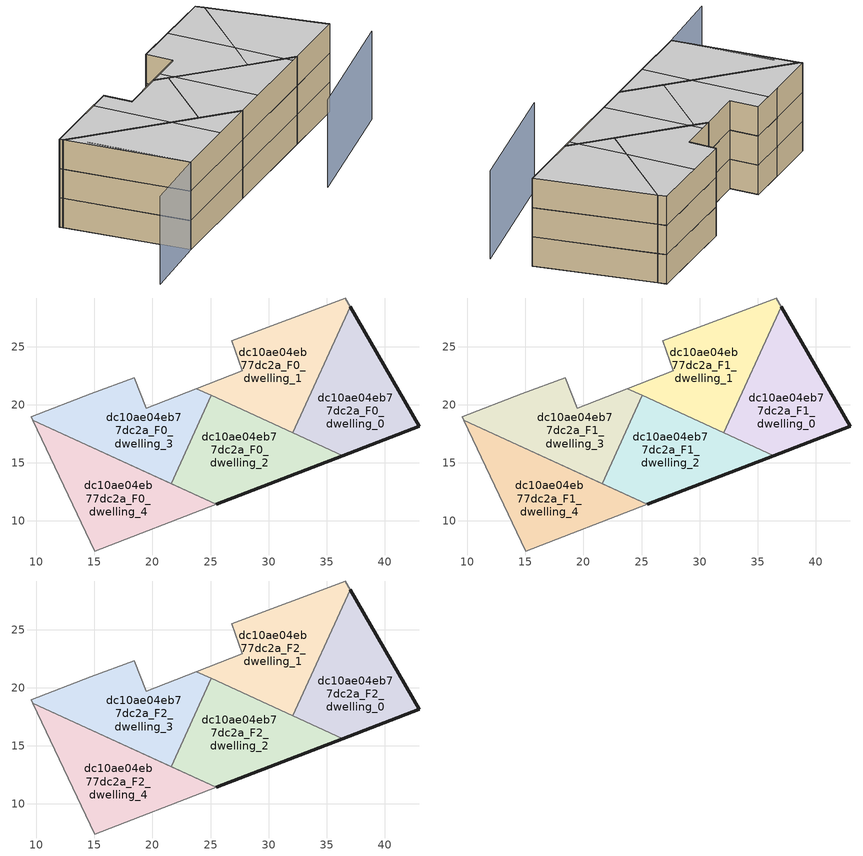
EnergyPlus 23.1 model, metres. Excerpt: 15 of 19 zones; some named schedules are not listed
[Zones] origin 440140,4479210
dc10ae04eb77dc2a_F0_dwelling_0
 floor ground (EU_floor_Construction): 42.99,18.17 37.05,28.45 32.09,17.6 36.39,15.63 z0
 wall outside (EU_wall_Construction): 37.05,28.45 42.99,18.17 36.39,15.63 z0:3
 wall to dc10ae04eb77dc2a_F0_dwelling_1 (EU_wall_Construction): 32.09,17.6 37.05,28.45 z0:3
 wall to dc10ae04eb77dc2a_F0_dwelling_2 (EU_wall_Construction): 36.39,15.63 32.09,17.6 z0:3
dc10ae04eb77dc2a_F0_dwelling_1
 floor ground (EU_floor_Construction): 32.09,17.6 37.05,28.45 36.62,29.2 26.82,25.52 27.74,22.93 23.79,21.39 z0
 wall adiabatic (EU_wall_Construction): 25.08,20.81 23.79,21.39 27.74,22.93 26.82,25.52 36.62,29.2 37.05,28.45 z0:3
 wall to dc10ae04eb77dc2a_F0_dwelling_2 (EU_wall_Construction): 32.09,17.6 25.08,20.81 z0:3
dc10ae04eb77dc2a_F0_dwelling_2
 floor ground (EU_floor_Construction): 36.39,15.63 25.08,20.81 21.61,13.22 25.49,11.44 z0
 wall outside (EU_wall_Construction): 36.39,15.63 25.49,11.44 z0:3
 wall adiabatic (EU_wall_Construction): 25.49,11.44 21.61,13.22 z0:3
 wall to dc10ae04eb77dc2a_F0_dwelling_3 (EU_wall_Construction): 21.61,13.22 25.08,20.81 z0:3
dc10ae04eb77dc2a_F0_dwelling_3
 floor ground (EU_floor_Construction): 21.61,13.22 25.08,20.81 23.79,21.39 19.47,19.71 18.43,22.35 14.68,20.94 9.54,18.96 9.68,18.67 z0
 wall adiabatic (EU_wall_Construction): 21.61,13.22 9.68,18.67 9.54,18.96 14.68,20.94 18.43,22.35 19.47,19.71 23.79,21.39 25.08,20.81 z0:3
dc10ae04eb77dc2a_F0_dwelling_4
 floor ground (EU_floor_Construction): 25.49,11.44 9.68,18.67 15.02,7.42 z0
 wall adiabatic (EU_wall_Construction): 25.49,11.44 15.02,7.42 9.68,18.67 25.49,11.44 z0:3
dc10ae04eb77dc2a_F1_dwelling_0
 floor to dc10ae04eb77dc2a_F0_dwelling_0 (EU_floor_Construction): 42.99,18.17 37.05,28.45 32.09,17.6 36.39,15.63 z3
 wall outside (EU_wall_Construction): 37.05,28.45 42.99,18.17 36.39,15.63 z3:6
 wall to dc10ae04eb77dc2a_F1_dwelling_1 (EU_wall_Construction): 32.09,17.6 37.05,28.45 z3:6
 wall to dc10ae04eb77dc2a_F1_dwelling_2 (EU_wall_Construction): 36.39,15.63 32.09,17.6 z3:6
dc10ae04eb77dc2a_F1_dwelling_1
 floor to dc10ae04eb77dc2a_F0_dwelling_1 (EU_floor_Construction): 32.09,17.6 37.05,28.45 36.62,29.2 26.82,25.52 27.74,22.93 23.79,21.39 z3
 wall adiabatic (EU_wall_Construction): 25.08,20.81 23.79,21.39 27.74,22.93 26.82,25.52 36.62,29.2 37.05,28.45 z3:6
 wall to dc10ae04eb77dc2a_F1_dwelling_2 (EU_wall_Construction): 32.09,17.6 25.08,20.81 z3:6
dc10ae04eb77dc2a_F1_dwelling_2
 floor to dc10ae04eb77dc2a_F0_dwelling_2 (EU_floor_Construction): 36.39,15.63 25.08,20.81 21.61,13.22 25.49,11.44 z3
 wall outside (EU_wall_Construction): 36.39,15.63 25.49,11.44 z3:6
 wall adiabatic (EU_wall_Construction): 25.49,11.44 21.61,13.22 z3:6
 wall to dc10ae04eb77dc2a_F1_dwelling_3 (EU_wall_Construction): 21.61,13.22 25.08,20.81 z3:6
dc10ae04eb77dc2a_F1_dwelling_3
 floor to dc10ae04eb77dc2a_F0_dwelling_3 (EU_floor_Construction): 21.61,13.22 25.08,20.81 23.79,21.39 19.47,19.71 18.43,22.35 14.68,20.94 9.54,18.96 9.68,18.67 z3
 wall adiabatic (EU_wall_Construction): 21.61,13.22 9.68,18.67 9.54,18.96 14.68,20.94 18.43,22.35 19.47,19.71 23.79,21.39 25.08,20.81 z3:6
dc10ae04eb77dc2a_F1_dwelling_4
 floor to dc10ae04eb77dc2a_F0_dwelling_4 (EU_floor_Construction): 25.49,11.44 9.68,18.67 15.02,7.42 z3
 wall adiabatic (EU_wall_Construction): 25.49,11.44 15.02,7.42 9.68,18.67 25.49,11.44 z3:6
dc10ae04eb77dc2a_F2_dwelling_0
 floor to dc10ae04eb77dc2a_F1_dwelling_0 (EU_floor_Construction): 42.99,18.17 37.05,28.45 32.09,17.6 36.39,15.63 z6
 wall outside (EU_wall_Construction): 37.05,28.45 42.99,18.17 36.39,15.63 z6:9
 wall to dc10ae04eb77dc2a_F2_dwelling_1 (EU_wall_Construction): 32.09,17.6 37.05,28.45 z6:9
 wall to dc10ae04eb77dc2a_F2_dwelling_2 (EU_wall_Construction): 36.39,15.63 32.09,17.6 z6:9
 ceiling to dc10ae04eb77dc2a_F3_dwelling_0 (EU_floor_Construction): 37.05,28.45 42.99,18.17 36.39,15.63 35.3,16.13 33.53,20.75 z9
 ceiling to dc10ae04eb77dc2a_F3_dwelling_1 (EU_floor_Construction): 33.53,20.75 35.3,16.13 32.09,17.6 z9
dc10ae04eb77dc2a_F2_dwelling_1
 floor to dc10ae04eb77dc2a_F1_dwelling_1 (EU_floor_Construction): 32.09,17.6 37.05,28.45 36.62,29.2 26.82,25.52 27.74,22.93 23.79,21.39 z6
 wall adiabatic (EU_wall_Construction): 25.08,20.81 23.79,21.39 27.74,22.93 26.82,25.52 36.62,29.2 37.05,28.45 z6:9
 wall to dc10ae04eb77dc2a_F2_dwelling_2 (EU_wall_Construction): 32.09,17.6 25.08,20.81 z6:9
 ceiling to dc10ae04eb77dc2a_F3_dwelling_1 (EU_floor_Construction): 31.08,27.12 33.53,20.75 32.09,17.6 25.51,20.61 25.03,21.88 27.74,22.93 26.82,25.52 z9
 ceiling to dc10ae04eb77dc2a_F3_dwelling_0 (EU_floor_Construction): 36.62,29.2 37.05,28.45 33.53,20.75 31.08,27.12 z9
 ceiling to dc10ae04eb77dc2a_F3_dwelling_2 (EU_floor_Construction): 25.03,21.88 25.51,20.61 23.79,21.39 z9
dc10ae04eb77dc2a_F2_dwelling_2
 floor to dc10ae04eb77dc2a_F1_dwelling_2 (EU_floor_Construction): 36.39,15.63 25.08,20.81 21.61,13.22 25.49,11.44 z6
 wall outside (EU_wall_Construction): 36.39,15.63 25.49,11.44 z6:9
 wall adiabatic (EU_wall_Construction): 25.49,11.44 21.61,13.22 z6:9
 wall to dc10ae04eb77dc2a_F2_dwelling_3 (EU_wall_Construction): 21.61,13.22 25.08,20.81 z6:9
 ceiling to dc10ae04eb77dc2a_F3_dwelling_2 (EU_floor_Construction): 25.51,20.61 28.58,12.63 25.49,11.44 21.61,13.22 25.08,20.81 z9
 ceiling to dc10ae04eb77dc2a_F3_dwelling_0 (EU_floor_Construction): 36.39,15.63 35.61,15.33 35.3,16.13 z9
 ceiling to dc10ae04eb77dc2a_F3_dwelling_1 (EU_floor_Construction): 35.3,16.13 35.61,15.33 28.58,12.63 25.51,20.61 z9
dc10ae04eb77dc2a_F2_dwelling_3
 floor to dc10ae04eb77dc2a_F1_dwelling_3 (EU_floor_Construction): 21.61,13.22 25.08,20.81 23.79,21.39 19.47,19.71 18.43,22.35 14.68,20.94 9.54,18.96 9.68,18.67 z6
 wall adiabatic (EU_wall_Construction): 21.61,13.22 9.68,18.67 9.54,18.96 14.68,20.94 18.43,22.35 19.47,19.71 23.79,21.39 25.08,20.81 z6:9
 ceiling to dc10ae04eb77dc2a_F3_dwelling_3 (EU_floor_Construction): 16.38,21.58 19.16,14.34 9.68,18.67 9.54,18.96 14.68,20.94 z9
 ceiling to dc10ae04eb77dc2a_F3_dwelling_2 (EU_floor_Construction): 25.08,20.81 21.61,13.22 19.16,14.34 16.38,21.58 18.43,22.35 19.47,19.71 23.79,21.39 z9
dc10ae04eb77dc2a_F2_dwelling_4
 floor to dc10ae04eb77dc2a_F1_dwelling_4 (EU_floor_Construction): 25.49,11.44 9.68,18.67 15.02,7.42 z6
 wall adiabatic (EU_wall_Construction): 25.49,11.44 15.02,7.42 9.68,18.67 25.49,11.44 z6:9
 ceiling to dc10ae04eb77dc2a_F3_dwelling_3 (EU_floor_Construction): 19.16,14.34 20.95,9.7 15.02,7.42 9.68,18.67 z9
 ceiling to dc10ae04eb77dc2a_F3_dwelling_2 (EU_floor_Construction): 25.49,11.44 20.95,9.7 19.16,14.34 z9
shading: 10.99,16.75 15.02,7.42 / 15.02,7.42 8.36,4.54 / 32.51,7.58 44.71,14.47 z0:9
[Building]
EU S2 Campaign: North Axis=0; Terrain=City; Solar Distribution=FullExterior
[Site:Location]
Madrid: Latitude=40.5; Longitude=-3.5; Time Zone=1; Elevation=609
[SizingPeriod:WeatherFileDays]
AnnualSizingPeriod: Begin Month=1; Begin Day of Month=1; End Month=12; End Day of Month=31; Day of Week for Start Day=Monday; Use Weather File Daylight Saving Period=No; Use Weather File Rain and Snow Indicators=No
[MATERIAL]
EU_InternalMass_Material: Roughness=MediumRough; Thickness=0.1; Conductivity=1; Density=1800; Specific Heat=900; Thermal Absorptance=0.9; Solar Absorptance=0.7; Visible Absorptance=0.7
[MATERIAL:NOMASS] Roughness=MediumRough; Thermal Absorptance=0.9; Solar Absorptance=0.7; Visible Absorptance=0.7
Name | Thermal Resistance
EU_wall_NoMass | 1.60022
EU_floor_NoMass | 0.470652
[CONSTRUCTION]
EU_wall_Construction: EU_wall_NoMass
EU_floor_Construction: EU_floor_NoMass
EU_InternalMass_Construction: EU_InternalMass_Material
[ZONE] Type=1; Multiplier=1; Ceiling Height=autocalculate; Floor Area=autocalculate; Part of Total Floor Area=Yes
Name | Volume
dc10ae04eb77dc2a_F0_dwelling_0; dc10ae04eb77dc2a_F1_dwelling_0; dc10ae04eb77dc2a_F2_dwelling_0 | 209.102
dc10ae04eb77dc2a_F0_dwelling_1; dc10ae04eb77dc2a_F1_dwelling_1; dc10ae04eb77dc2a_F2_dwelling_1 | 209.121
dc10ae04eb77dc2a_F0_dwelling_2; dc10ae04eb77dc2a_F1_dwelling_2; dc10ae04eb77dc2a_F2_dwelling_2 | 209.106
dc10ae04eb77dc2a_F0_dwelling_3; dc10ae04eb77dc2a_F1_dwelling_3; dc10ae04eb77dc2a_F2_dwelling_3 | 209.109
dc10ae04eb77dc2a_F0_dwelling_4; dc10ae04eb77dc2a_F1_dwelling_4; dc10ae04eb77dc2a_F2_dwelling_4 | 209.143
[INTERNALMASS] Construction=EU_InternalMass_Construction
Name | Zone or ZoneList | Surface Area
dc10ae04eb77dc2a_F0_dwelling_0_EU_InternalMass | dc10ae04eb77dc2a_F0_dwelling_0 | 69.7024
dc10ae04eb77dc2a_F0_dwelling_1_EU_InternalMass | dc10ae04eb77dc2a_F0_dwelling_1 | 69.7069
dc10ae04eb77dc2a_F0_dwelling_2_EU_InternalMass | dc10ae04eb77dc2a_F0_dwelling_2 | 69.7051
dc10ae04eb77dc2a_F0_dwelling_3_EU_InternalMass | dc10ae04eb77dc2a_F0_dwelling_3 | 69.7026
dc10ae04eb77dc2a_F0_dwelling_4_EU_InternalMass | dc10ae04eb77dc2a_F0_dwelling_4 | 69.7143
dc10ae04eb77dc2a_F1_dwelling_0_EU_InternalMass | dc10ae04eb77dc2a_F1_dwelling_0 | 69.7024
dc10ae04eb77dc2a_F1_dwelling_1_EU_InternalMass | dc10ae04eb77dc2a_F1_dwelling_1 | 69.7069
dc10ae04eb77dc2a_F1_dwelling_2_EU_InternalMass | dc10ae04eb77dc2a_F1_dwelling_2 | 69.7051
dc10ae04eb77dc2a_F1_dwelling_3_EU_InternalMass | dc10ae04eb77dc2a_F1_dwelling_3 | 69.7026
dc10ae04eb77dc2a_F1_dwelling_4_EU_InternalMass | dc10ae04eb77dc2a_F1_dwelling_4 | 69.7143
dc10ae04eb77dc2a_F2_dwelling_0_EU_InternalMass | dc10ae04eb77dc2a_F2_dwelling_0 | 69.7024
dc10ae04eb77dc2a_F2_dwelling_1_EU_InternalMass | dc10ae04eb77dc2a_F2_dwelling_1 | 69.7069
dc10ae04eb77dc2a_F2_dwelling_2_EU_InternalMass | dc10ae04eb77dc2a_F2_dwelling_2 | 69.7051
dc10ae04eb77dc2a_F2_dwelling_3_EU_InternalMass | dc10ae04eb77dc2a_F2_dwelling_3 | 69.7026
dc10ae04eb77dc2a_F2_dwelling_4_EU_InternalMass | dc10ae04eb77dc2a_F2_dwelling_4 | 69.7143
[OTHEREQUIPMENT] Fuel Type=Electricity; Design Level Calculation Method=Watts/Area; Power per Zone Floor Area=1; Fraction Latent=0; Fraction Radiant=0; Fraction Lost=0; Carbon Dioxide Generation Rate=0; EndUse Subcategory=EU_Step8_InternalGains
Name | Zone or ZoneList or Space or SpaceList | Schedule
EU_Step8_InternalGain_dc10ae04eb77dc2a_F0_dwelling_0_f000 | dc10ae04eb77dc2a_F0_dwelling_0 | EU_Step8_GainSchedule_dc10ae04eb77dc2a_F0_dwelling_0_f000
EU_Step8_InternalGain_dc10ae04eb77dc2a_F0_dwelling_1_f000 | dc10ae04eb77dc2a_F0_dwelling_1 | EU_Step8_GainSchedule_dc10ae04eb77dc2a_F0_dwelling_1_f000
EU_Step8_InternalGain_dc10ae04eb77dc2a_F0_dwelling_2_f000 | dc10ae04eb77dc2a_F0_dwelling_2 | EU_Step8_GainSchedule_dc10ae04eb77dc2a_F0_dwelling_2_f000
EU_Step8_InternalGain_dc10ae04eb77dc2a_F0_dwelling_3_f000 | dc10ae04eb77dc2a_F0_dwelling_3 | EU_Step8_GainSchedule_dc10ae04eb77dc2a_F0_dwelling_3_f000
EU_Step8_InternalGain_dc10ae04eb77dc2a_F0_dwelling_4_f000 | dc10ae04eb77dc2a_F0_dwelling_4 | EU_Step8_GainSchedule_dc10ae04eb77dc2a_F0_dwelling_4_f000
EU_Step8_InternalGain_dc10ae04eb77dc2a_F1_dwelling_0_f000 | dc10ae04eb77dc2a_F1_dwelling_0 | EU_Step8_GainSchedule_dc10ae04eb77dc2a_F1_dwelling_0_f000
EU_Step8_InternalGain_dc10ae04eb77dc2a_F1_dwelling_1_f000 | dc10ae04eb77dc2a_F1_dwelling_1 | EU_Step8_GainSchedule_dc10ae04eb77dc2a_F1_dwelling_1_f000
EU_Step8_InternalGain_dc10ae04eb77dc2a_F1_dwelling_2_f000 | dc10ae04eb77dc2a_F1_dwelling_2 | EU_Step8_GainSchedule_dc10ae04eb77dc2a_F1_dwelling_2_f000
EU_Step8_InternalGain_dc10ae04eb77dc2a_F1_dwelling_3_f000 | dc10ae04eb77dc2a_F1_dwelling_3 | EU_Step8_GainSchedule_dc10ae04eb77dc2a_F1_dwelling_3_f000
EU_Step8_InternalGain_dc10ae04eb77dc2a_F1_dwelling_4_f000 | dc10ae04eb77dc2a_F1_dwelling_4 | EU_Step8_GainSchedule_dc10ae04eb77dc2a_F1_dwelling_4_f000
EU_Step8_InternalGain_dc10ae04eb77dc2a_F2_dwelling_0_f000 | dc10ae04eb77dc2a_F2_dwelling_0 | EU_Step8_GainSchedule_dc10ae04eb77dc2a_F2_dwelling_0_f000
EU_Step8_InternalGain_dc10ae04eb77dc2a_F2_dwelling_1_f000 | dc10ae04eb77dc2a_F2_dwelling_1 | EU_Step8_GainSchedule_dc10ae04eb77dc2a_F2_dwelling_1_f000
EU_Step8_InternalGain_dc10ae04eb77dc2a_F2_dwelling_2_f000 | dc10ae04eb77dc2a_F2_dwelling_2 | EU_Step8_GainSchedule_dc10ae04eb77dc2a_F2_dwelling_2_f000
EU_Step8_InternalGain_dc10ae04eb77dc2a_F2_dwelling_3_f000 | dc10ae04eb77dc2a_F2_dwelling_3 | EU_Step8_GainSchedule_dc10ae04eb77dc2a_F2_dwelling_3_f000
EU_Step8_InternalGain_dc10ae04eb77dc2a_F2_dwelling_4_f000 | dc10ae04eb77dc2a_F2_dwelling_4 | EU_Step8_GainSchedule_dc10ae04eb77dc2a_F2_dwelling_4_f000
[ZONEVENTILATION:DESIGNFLOWRATE] Schedule=EU_AlwaysOn; Design Flow Rate Calculation Method=AirChanges/Hour; Air Changes per Hour=0.480704; Ventilation Type=Natural; Fan Pressure Rise=0; Fan Total Efficiency=1; Constant Term Coefficient=1; Temperature Term Coefficient=0; Velocity Term Coefficient=0; Velocity Squared Term Coefficient=0; Minimum Indoor Temperature=-100; Maximum Indoor Temperature=100; Delta Temperature=-100; Minimum Outdoor Temperature=-100; Maximum Outdoor Temperature=100; Maximum Wind Speed=40
Name | Zone or ZoneList or Space or SpaceList
EU_ConstantAir_dc10ae04eb77dc2a_F0_dwelling_0 | dc10ae04eb77dc2a_F0_dwelling_0
EU_ConstantAir_dc10ae04eb77dc2a_F0_dwelling_1 | dc10ae04eb77dc2a_F0_dwelling_1
EU_ConstantAir_dc10ae04eb77dc2a_F0_dwelling_2 | dc10ae04eb77dc2a_F0_dwelling_2
EU_ConstantAir_dc10ae04eb77dc2a_F0_dwelling_3 | dc10ae04eb77dc2a_F0_dwelling_3
EU_ConstantAir_dc10ae04eb77dc2a_F0_dwelling_4 | dc10ae04eb77dc2a_F0_dwelling_4
EU_ConstantAir_dc10ae04eb77dc2a_F1_dwelling_0 | dc10ae04eb77dc2a_F1_dwelling_0
EU_ConstantAir_dc10ae04eb77dc2a_F1_dwelling_1 | dc10ae04eb77dc2a_F1_dwelling_1
EU_ConstantAir_dc10ae04eb77dc2a_F1_dwelling_2 | dc10ae04eb77dc2a_F1_dwelling_2
EU_ConstantAir_dc10ae04eb77dc2a_F1_dwelling_3 | dc10ae04eb77dc2a_F1_dwelling_3
EU_ConstantAir_dc10ae04eb77dc2a_F1_dwelling_4 | dc10ae04eb77dc2a_F1_dwelling_4
EU_ConstantAir_dc10ae04eb77dc2a_F2_dwelling_0 | dc10ae04eb77dc2a_F2_dwelling_0
EU_ConstantAir_dc10ae04eb77dc2a_F2_dwelling_1 | dc10ae04eb77dc2a_F2_dwelling_1
EU_ConstantAir_dc10ae04eb77dc2a_F2_dwelling_2 | dc10ae04eb77dc2a_F2_dwelling_2
EU_ConstantAir_dc10ae04eb77dc2a_F2_dwelling_3 | dc10ae04eb77dc2a_F2_dwelling_3
EU_ConstantAir_dc10ae04eb77dc2a_F2_dwelling_4 | dc10ae04eb77dc2a_F2_dwelling_4
[HVACTEMPLATE:THERMOSTAT] Constant Heating Setpoint=20; Constant Cooling Setpoint=50
EU_HeatOnly_dc10ae04eb77dc2a_F0_dwelling_0; EU_HeatOnly_dc10ae04eb77dc2a_F0_dwelling_1; EU_HeatOnly_dc10ae04eb77dc2a_F0_dwelling_2; EU_HeatOnly_dc10ae04eb77dc2a_F0_dwelling_3; EU_HeatOnly_dc10ae04eb77dc2a_F0_dwelling_4; EU_HeatOnly_dc10ae04eb77dc2a_F1_dwelling_0; EU_HeatOnly_dc10ae04eb77dc2a_F1_dwelling_1; EU_HeatOnly_dc10ae04eb77dc2a_F1_dwelling_2; EU_HeatOnly_dc10ae04eb77dc2a_F1_dwelling_3; EU_HeatOnly_dc10ae04eb77dc2a_F1_dwelling_4; EU_HeatOnly_dc10ae04eb77dc2a_F2_dwelling_0; EU_HeatOnly_dc10ae04eb77dc2a_F2_dwelling_1; EU_HeatOnly_dc10ae04eb77dc2a_F2_dwelling_2; EU_HeatOnly_dc10ae04eb77dc2a_F2_dwelling_3; EU_HeatOnly_dc10ae04eb77dc2a_F2_dwelling_4; EU_HeatOnly_dc10ae04eb77dc2a_F3_dwelling_0; EU_HeatOnly_dc10ae04eb77dc2a_F3_dwelling_1; EU_HeatOnly_dc10ae04eb77dc2a_F3_dwelling_2; EU_HeatOnly_dc10ae04eb77dc2a_F3_dwelling_3
[HVACTEMPLATE:ZONE:IDEALLOADSAIRSYSTEM] System Availability Schedule=EU_AlwaysOn; Maximum Heating Supply Air Temperature=50; Minimum Cooling Supply Air Temperature=13; Maximum Heating Supply Air Humidity Ratio=0.0156; Minimum Cooling Supply Air Humidity Ratio=0.0077; Heating Limit=NoLimit; Cooling Limit=NoLimit; Heating Availability Schedule=EU_AlwaysOn; Cooling Availability Schedule=EU_CoolingOff; Dehumidification Control Type=ConstantSensibleHeatRatio; Cooling Sensible Heat Ratio=0.7; Dehumidification Setpoint=60; Humidification Control Type=None; Humidification Setpoint=30; Outdoor Air Method=None; Outdoor Air Flow Rate per Person=0.00944; Outdoor Air Flow Rate per Zone Floor Area=0; Outdoor Air Flow Rate per Zone=0; Demand Controlled Ventilation Type=None; Outdoor Air Economizer Type=NoEconomizer; Heat Recovery Type=None; Sensible Heat Recovery Effectiveness=0.7; Latent Heat Recovery Effectiveness=0.65
Name | Template Thermostat
dc10ae04eb77dc2a_F0_dwelling_0 | EU_HeatOnly_dc10ae04eb77dc2a_F0_dwelling_0
dc10ae04eb77dc2a_F0_dwelling_1 | EU_HeatOnly_dc10ae04eb77dc2a_F0_dwelling_1
dc10ae04eb77dc2a_F0_dwelling_2 | EU_HeatOnly_dc10ae04eb77dc2a_F0_dwelling_2
dc10ae04eb77dc2a_F0_dwelling_3 | EU_HeatOnly_dc10ae04eb77dc2a_F0_dwelling_3
dc10ae04eb77dc2a_F0_dwelling_4 | EU_HeatOnly_dc10ae04eb77dc2a_F0_dwelling_4
dc10ae04eb77dc2a_F1_dwelling_0 | EU_HeatOnly_dc10ae04eb77dc2a_F1_dwelling_0
dc10ae04eb77dc2a_F1_dwelling_1 | EU_HeatOnly_dc10ae04eb77dc2a_F1_dwelling_1
dc10ae04eb77dc2a_F1_dwelling_2 | EU_HeatOnly_dc10ae04eb77dc2a_F1_dwelling_2
dc10ae04eb77dc2a_F1_dwelling_3 | EU_HeatOnly_dc10ae04eb77dc2a_F1_dwelling_3
dc10ae04eb77dc2a_F1_dwelling_4 | EU_HeatOnly_dc10ae04eb77dc2a_F1_dwelling_4
dc10ae04eb77dc2a_F2_dwelling_0 | EU_HeatOnly_dc10ae04eb77dc2a_F2_dwelling_0
dc10ae04eb77dc2a_F2_dwelling_1 | EU_HeatOnly_dc10ae04eb77dc2a_F2_dwelling_1
dc10ae04eb77dc2a_F2_dwelling_2 | EU_HeatOnly_dc10ae04eb77dc2a_F2_dwelling_2
dc10ae04eb77dc2a_F2_dwelling_3 | EU_HeatOnly_dc10ae04eb77dc2a_F2_dwelling_3
dc10ae04eb77dc2a_F2_dwelling_4 | EU_HeatOnly_dc10ae04eb77dc2a_F2_dwelling_4
[SIZING:ZONE] Zone Cooling Design Supply Air Temperature Input Method=SupplyAirTemperature; Zone Cooling Design Supply Air Temperature=13; Zone Heating Design Supply Air Temperature Input Method=SupplyAirTemperature; Zone Heating Design Supply Air Temperature=50; Zone Cooling Design Supply Air Humidity Ratio=0.008; Zone Heating Design Supply Air Humidity Ratio=0.008; Cooling Design Air Flow Method=DesignDay; Cooling Design Air Flow Rate=0; Cooling Minimum Air Flow per Zone Floor Area=0.000762; Cooling Minimum Air Flow=0; Cooling Minimum Air Flow Fraction=0.2; Heating Design Air Flow Method=DesignDay; Heating Design Air Flow Rate=0; Heating Maximum Air Flow per Zone Floor Area=0.002032; Heating Maximum Air Flow=0.141576; Heating Maximum Air Flow Fraction=0.3; Account for Dedicated Outdoor Air System=No; Dedicated Outdoor Air System Control Strategy=NeutralSupplyAir; Dedicated Outdoor Air Low Setpoint Temperature for Design=autosize; Dedicated Outdoor Air High Setpoint Temperature for Design=autosize; Zone Load Sizing Method=Sensible Load Only No Latent Load; Zone Latent Cooling Design Supply Air Humidity Ratio Input Method=HumidityRatioDifference; Zone Cooling Design Supply Air Humidity Ratio Difference=0.005; Zone Latent Heating Design Supply Air Humidity Ratio Input Method=HumidityRatioDifference; Zone Humidification Design Supply Air Humidity Ratio Difference=0.005
dc10ae04eb77dc2a_F0_dwelling_0; dc10ae04eb77dc2a_F0_dwelling_1; dc10ae04eb77dc2a_F0_dwelling_2; dc10ae04eb77dc2a_F0_dwelling_3; dc10ae04eb77dc2a_F0_dwelling_4; dc10ae04eb77dc2a_F1_dwelling_0; dc10ae04eb77dc2a_F1_dwelling_1; dc10ae04eb77dc2a_F1_dwelling_2; dc10ae04eb77dc2a_F1_dwelling_3; dc10ae04eb77dc2a_F1_dwelling_4; dc10ae04eb77dc2a_F2_dwelling_0; dc10ae04eb77dc2a_F2_dwelling_1; dc10ae04eb77dc2a_F2_dwelling_2; dc10ae04eb77dc2a_F2_dwelling_3; dc10ae04eb77dc2a_F2_dwelling_4
[SCHEDULE:FILE]
EU_Step8_GainSchedule_dc10ae04eb77dc2a_F0_dwelling_0_f000: File=../../schedules/dc10ae04eb77dc2a/dc10ae04eb77dc2a_F0_dwelling_0_f000_gain.csv; Column Number=1; Rows to Skip at Top=0; Number of Hours of Data=8760; Column Separator=Comma; Interpolate to Timestep=No; Minutes per Item=60; Adjust Schedule for Daylight Savings=Yes
